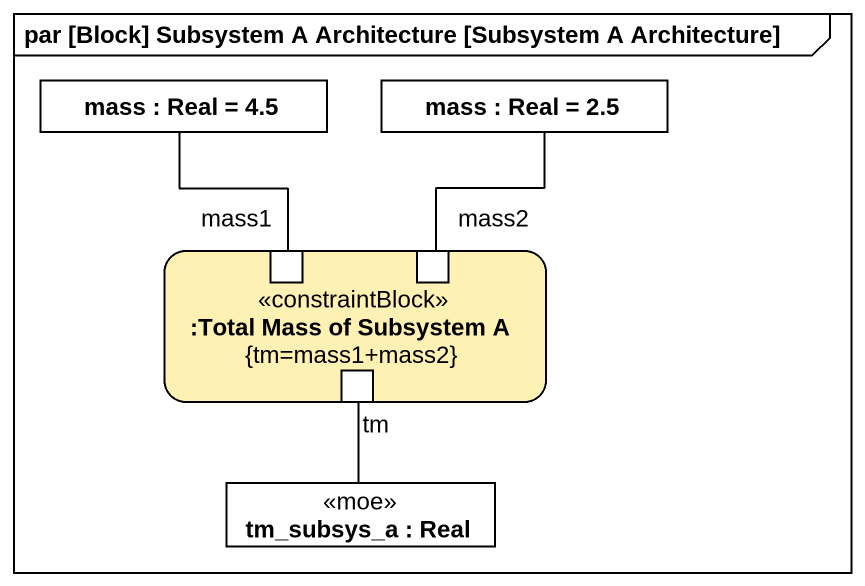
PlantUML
@startuml
mainframe par [Block] Subsystem A Architecture [Subsystem A Architecture]
rectangle "mass : Real = 4.5" as mass
rectangle "mass : Real = 2.5" as mass_2
rectangle ":Total Mass of Subsystem A\n{tm=mass1+mass2}" as Total_Mass_of_Subsystem_A <<constraintBlock>> #FFF0B4 {
  port mass1
  port mass2
  port tm
}
rectangle "tm_subsys_a : Real" as tm_subsys_a <<moe>>
mass -- mass1
mass_2 -- mass2
tm -- tm_subsys_a
@enduml
